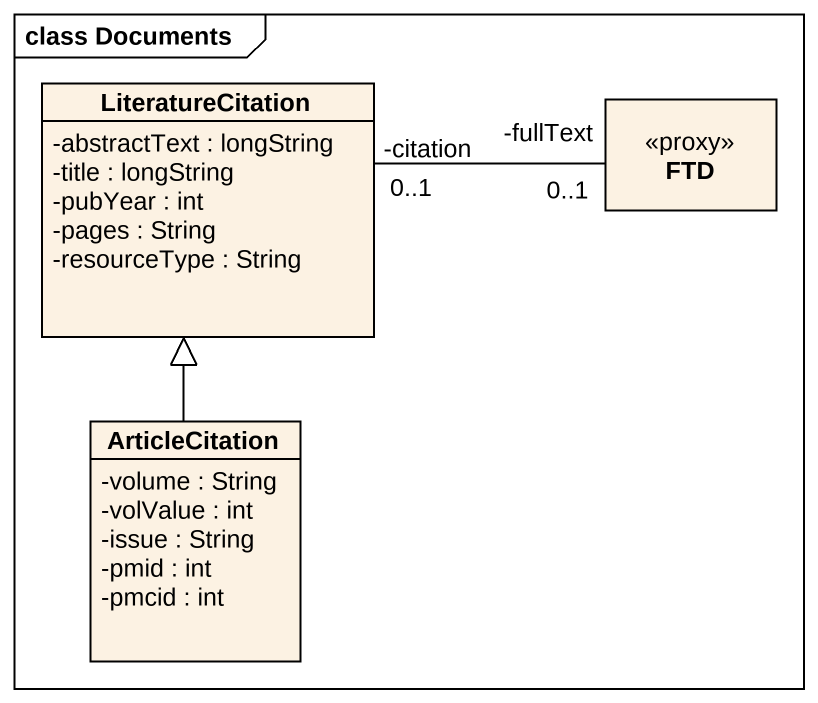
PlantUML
@startuml
mainframe class Documents
hide circle
hide empty members
skinparam classAttributeIconSize 0
class LiteratureCitation {
  -abstractText : longString
  -title : longString
  -pubYear : int
  -pages : String
  -resourceType : String
}
class FTD <<proxy>>
class ArticleCitation {
  -volume : String
  -volValue : int
  -issue : String
  -pmid : int
  -pmcid : int
}
LiteratureCitation "-citation\n0..1" -right- "-fullText\n0..1" FTD
ArticleCitation -up-|> LiteratureCitation
@enduml
